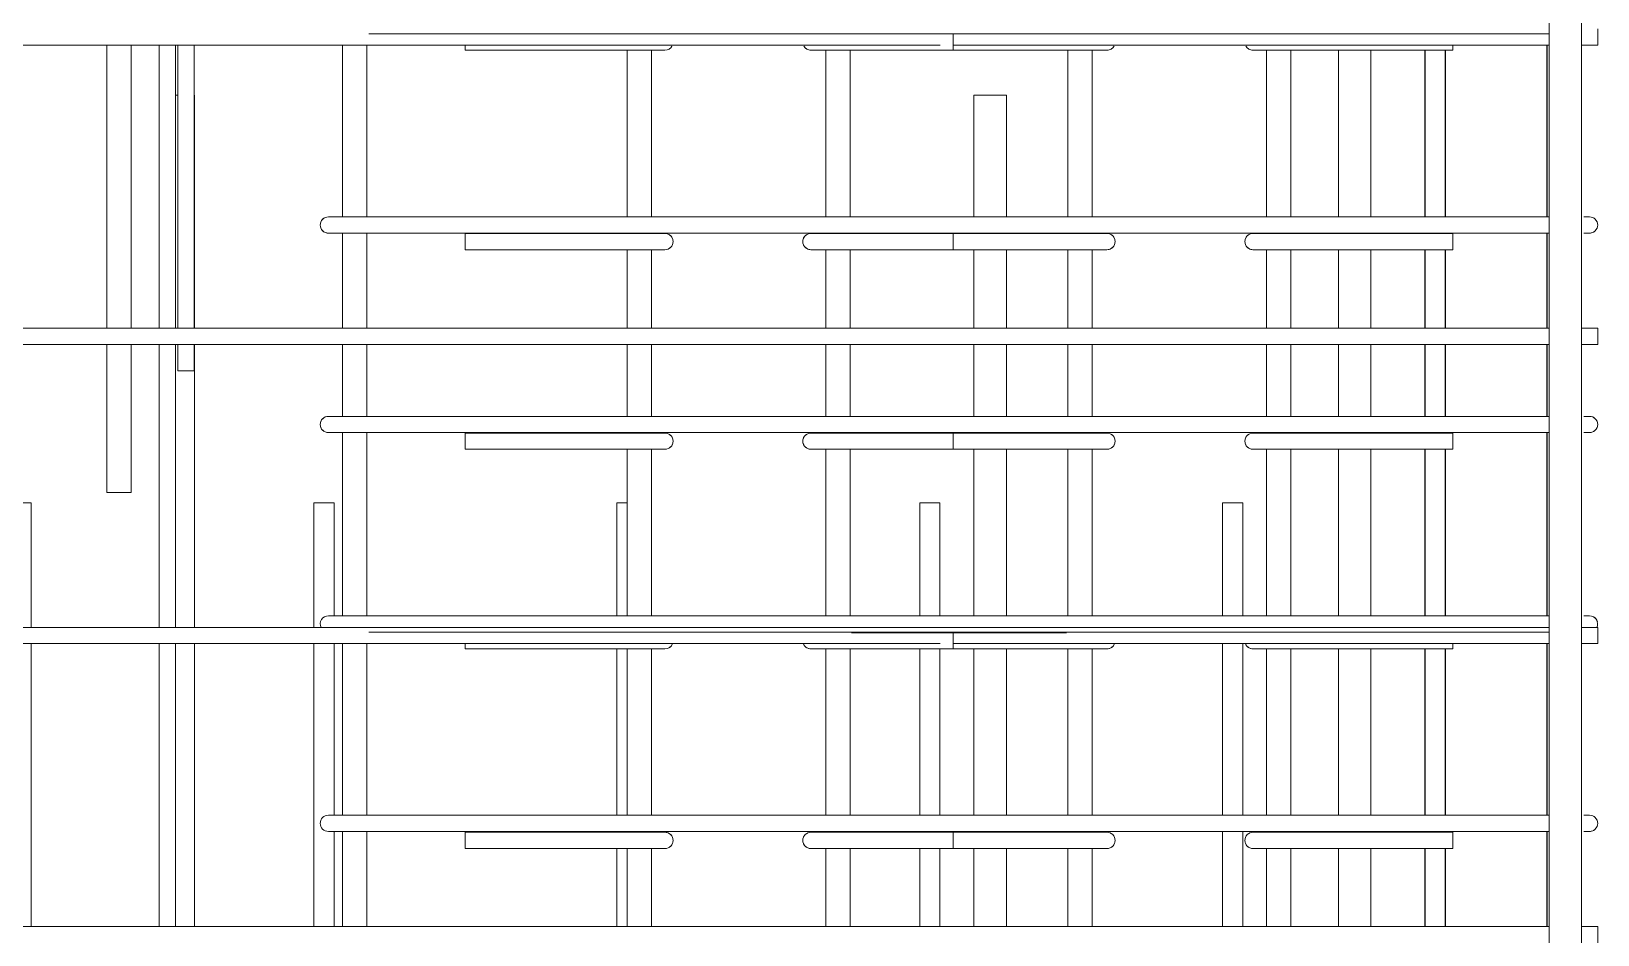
# Model space of a CAD drawing. Header units: millimetres. Extents: x -31655 to -5862, y 2843 to 78926.
# Drawn here: x -27253 to -26480, y 4832 to 5277 of the extents above; entities that cross this region are included whole.
import ezdxf

# ---------------------------------------------------------------- set-up
doc = ezdxf.new("R2010")
doc.units = ezdxf.units.MM
doc.layers.add('A-WALL', color=113, linetype='Continuous', lineweight=25)
doc.layers.add('S-RBAR', color=171, linetype='Continuous', lineweight=18)

msp = doc.modelspace()

# ---------------------------------------------------------------- linework, layer by layer
at = {"layer": 'A-WALL'}
for p, q in [((-26505.39395, 5270.3652), (-26505.39395, 5185.69168)), ((-26565.39395, 5185.69168), (-26565.39395, 5267.93966)), ((-26555.39395, 5185.69168), (-26555.39395, 5267.93966)), ((-26505.39395, 5177.69168), (-26505.39395, 5130.85245)), ((-26565.39395, 5130.85245), (-26565.39395, 5169.53017)), ((-26555.39395, 5130.85245), (-26555.39395, 5169.53017)), ((-26565.39395, 5087.36144), (-26565.39395, 5122.85245)), ((-26555.39395, 5087.36144), (-26555.39395, 5122.85245)), ((-26505.39395, 5122.85245), (-26505.39395, 5087.36144)), ((-26505.39395, 5079.36144), (-26505.39395, 4989.0312)), ((-26565.39395, 4989.0312), (-26565.39395, 5071.12069)), ((-26555.39395, 4989.0312), (-26555.39395, 5071.12069)), ((-26505.39395, 4975.3397), (-26505.39395, 4890.70097)), ((-26565.39395, 4890.70097), (-26565.39395, 4972.71121)), ((-26555.39395, 4890.70097), (-26555.39395, 4972.71121)), ((-26505.39395, 4882.70097), (-26505.39395, 4835.82695)), ((-26565.39395, 4835.82695), (-26565.39395, 4874.30172)), ((-26555.39395, 4835.82695), (-26555.39395, 4874.30172))]:
    msp.add_line(p, q, dxfattribs=at)
at = {"layer": 'S-RBAR'}
for p, q in [((-26504.39395, 4696.9502), (-26504.39395, 5460.17917)), ((-26488.39395, 4696.9502), (-26488.39395, 5460.17917)), ((-26480.39395, 5270.3652), (-26480.39395, 5278.3652)), ((-30096.10968, 5270.3652), (-26804.67822, 5270.3652)), ((-27215.71501, 5130.85245), (-27215.71501, 5270.3652)), ((-27203.71501, 5130.85245), (-27203.71501, 5270.3652)), ((-27189.84916, 5130.85245), (-27189.84916, 5270.3652)), ((-27181.84916, 5130.85245), (-27181.84916, 5270.3652)), ((-27180.55782, 5130.85245), (-27180.55782, 5270.3652)), ((-27172.55782, 5130.85245), (-27172.55782, 5270.3652)), ((-27099.46501, 5185.69168), (-27099.46501, 5270.3652)), ((-27087.46501, 5185.69168), (-27087.46501, 5270.3652)), ((-27086.39395, 5276.02192), (-26504.39395, 5276.02192)), ((-27038.8828, 5267.93966), (-27038.8828, 5270.3652)), ((-26848.42868, 5275.93966), (-26804.67822, 5275.93966)), ((-26804.67822, 5275.93966), (-26798.18937, 5275.93966)), ((-26798.18937, 5275.93966), (-26742.39395, 5275.93966)), ((-26798.18937, 5267.93966), (-26798.18937, 5275.93966)), ((-26798.18937, 5270.3652), (-26504.39395, 5270.3652)), ((-26551.90509, 5270.3652), (-26551.90509, 5267.93966)), ((-26488.39395, 5270.3652), (-26480.39395, 5270.3652)), ((-27038.8828, 5267.93966), (-27014.67822, 5267.93966)), ((-26974.53608, 5267.93966), (-27014.67822, 5267.93966)), ((-26974.53608, 5267.93966), (-26940.39395, 5267.93966)), ((-26958.98659, 5185.69168), (-26958.98659, 5267.93966)), ((-26946.98659, 5185.69168), (-26946.98659, 5267.93966)), ((-26848.42868, 5267.93966), (-26868.42868, 5267.93966)), ((-26861.00816, 5185.69168), (-26861.00816, 5267.93966)), ((-26849.00816, 5185.69168), (-26849.00816, 5267.93966)), ((-26848.42868, 5267.93966), (-26804.67822, 5267.93966)), ((-26804.67822, 5267.93966), (-26798.18937, 5267.93966)), ((-26798.18937, 5267.93966), (-26742.39395, 5267.93966)), ((-26722.39395, 5267.93966), (-26742.39395, 5267.93966)), ((-26741.77973, 5185.69168), (-26741.77973, 5267.93966)), ((-26729.77973, 5185.69168), (-26729.77973, 5267.93966)), ((-26616.25181, 5267.93966), (-26650.39395, 5267.93966)), ((-26643.80131, 5185.69168), (-26643.80131, 5267.93966)), ((-26631.80131, 5185.69168), (-26631.80131, 5267.93966)), ((-26616.25181, 5267.93966), (-26576.10968, 5267.93966)), ((-26608.26496, 5267.93966), (-26608.26496, 5185.69168)), ((-26608.26496, 5267.93966), (-26608.26496, 5185.69168)), ((-26592.26496, 5267.93966), (-26592.26496, 5185.69168)), ((-26592.26496, 5267.93966), (-26592.26496, 5185.69168)), ((-26551.90509, 5267.93966), (-26576.10968, 5267.93966)), ((-27180.55782, 5245.75), (-27181.84916, 5245.75)), ((-27172.39395, 5130.85245), (-27172.39395, 5245.75)), ((-26772.00099, 5245.75), (-26788.00099, 5245.75)), ((-26788.00099, 5185.69168), (-26788.00099, 5245.75)), ((-26772.00099, 5185.69168), (-26772.00099, 5245.75)), ((-27086.39395, 5185.69168), (-27106.39395, 5185.69168)), ((-27086.39395, 5185.69168), (-27106.39395, 5185.69168)), ((-27086.39395, 5185.69168), (-26504.39395, 5185.69168)), ((-26484.39395, 5185.69168), (-26487.20188, 5185.69168)), ((-27100.53608, 5177.69168), (-27106.39395, 5177.69168)), ((-27100.53608, 5177.69168), (-27106.39395, 5177.69168)), ((-27086.39395, 5177.69168), (-27100.53608, 5177.69168)), ((-27099.46501, 5130.85245), (-27099.46501, 5177.69168)), ((-27087.46501, 5130.85245), (-27087.46501, 5177.69168)), ((-27086.39395, 5177.69168), (-26504.39395, 5177.69168)), ((-27038.8828, 5177.53017), (-27014.67822, 5177.53017)), ((-27038.8828, 5169.53017), (-27038.8828, 5177.53017)), ((-26974.53608, 5177.53017), (-27014.67822, 5177.53017)), ((-26974.53608, 5177.53017), (-26940.39395, 5177.53017)), ((-26848.42868, 5177.53017), (-26868.42868, 5177.53017)), ((-26848.42868, 5177.53017), (-26804.67822, 5177.53017)), ((-26804.67822, 5177.53017), (-26798.18937, 5177.53017)), ((-26798.18937, 5177.53017), (-26742.39395, 5177.53017)), ((-26798.18937, 5169.53017), (-26798.18937, 5177.53017)), ((-26722.39395, 5177.53017), (-26742.39395, 5177.53017)), ((-26616.25181, 5177.53017), (-26650.39395, 5177.53017)), ((-26616.25181, 5177.53017), (-26576.10968, 5177.53017)), ((-26551.90509, 5177.53017), (-26576.10968, 5177.53017)), ((-26551.90509, 5177.53017), (-26551.90509, 5169.53017)), ((-26484.39395, 5177.69168), (-26487.20188, 5177.69168)), ((-27038.8828, 5169.53017), (-27014.67822, 5169.53017)), ((-26974.53608, 5169.53017), (-27014.67822, 5169.53017)), ((-26974.53608, 5169.53017), (-26940.39395, 5169.53017)), ((-26958.98659, 5130.85245), (-26958.98659, 5169.53017)), ((-26946.98659, 5130.85245), (-26946.98659, 5169.53017)), ((-26848.42868, 5169.53017), (-26868.42868, 5169.53017)), ((-26861.00816, 5130.85245), (-26861.00816, 5169.53017)), ((-26849.00816, 5130.85245), (-26849.00816, 5169.53017)), ((-26848.42868, 5169.53017), (-26804.67822, 5169.53017)), ((-26804.67822, 5169.53017), (-26798.18937, 5169.53017)), ((-26798.18937, 5169.53017), (-26742.39395, 5169.53017)), ((-26788.00099, 5130.85245), (-26788.00099, 5169.53017)), ((-26772.00099, 5130.85245), (-26772.00099, 5169.53017)), ((-26722.39395, 5169.53017), (-26742.39395, 5169.53017)), ((-26741.77973, 5130.85245), (-26741.77973, 5169.53017)), ((-26729.77973, 5130.85245), (-26729.77973, 5169.53017)), ((-26616.25181, 5169.53017), (-26650.39395, 5169.53017)), ((-26643.80131, 5130.85245), (-26643.80131, 5169.53017)), ((-26631.80131, 5130.85245), (-26631.80131, 5169.53017)), ((-26616.25181, 5169.53017), (-26576.10968, 5169.53017)), ((-26608.26496, 5169.53017), (-26608.26496, 5130.85245)), ((-26608.26496, 5169.53017), (-26608.26496, 5130.85245)), ((-26592.26496, 5169.53017), (-26592.26496, 5130.85245)), ((-26592.26496, 5169.53017), (-26592.26496, 5130.85245)), ((-26551.90509, 5169.53017), (-26576.10968, 5169.53017)), ((-30396.39395, 5130.85245), (-26504.39395, 5130.85245)), ((-26488.39395, 5130.85245), (-26480.39395, 5130.85245)), ((-26480.39395, 5122.85245), (-26480.39395, 5130.85245)), ((-30396.39395, 5122.85245), (-26504.39395, 5122.85245)), ((-27215.71501, 5049.75), (-27215.71501, 5122.85245)), ((-27203.71501, 5049.75), (-27203.71501, 5122.85245)), ((-27189.84916, 4983.3397), (-27189.84916, 5122.85245)), ((-27181.84916, 4983.3397), (-27181.84916, 5122.85245)), ((-27180.55782, 5109.75), (-27180.55782, 5122.85245)), ((-27172.55782, 5109.75), (-27172.55782, 5122.85245)), ((-27172.39395, 4983.3397), (-27172.39395, 5122.85245)), ((-27099.46501, 5087.36144), (-27099.46501, 5122.85245)), ((-27087.46501, 5087.36144), (-27087.46501, 5122.85245)), ((-26958.98659, 5087.36144), (-26958.98659, 5122.85245)), ((-26946.98659, 5087.36144), (-26946.98659, 5122.85245)), ((-26861.00816, 5087.36144), (-26861.00816, 5122.85245)), ((-26849.00816, 5087.36144), (-26849.00816, 5122.85245)), ((-26788.00099, 5087.36144), (-26788.00099, 5122.85245)), ((-26772.00099, 5087.36144), (-26772.00099, 5122.85245)), ((-26741.77973, 5087.36144), (-26741.77973, 5122.85245)), ((-26729.77973, 5087.36144), (-26729.77973, 5122.85245)), ((-26643.80131, 5087.36144), (-26643.80131, 5122.85245)), ((-26631.80131, 5087.36144), (-26631.80131, 5122.85245)), ((-26608.26496, 5122.85245), (-26608.26496, 5087.36144)), ((-26608.26496, 5122.85245), (-26608.26496, 5087.36144)), ((-26592.26496, 5122.85245), (-26592.26496, 5087.36144)), ((-26592.26496, 5122.85245), (-26592.26496, 5087.36144)), ((-26488.39395, 5122.85245), (-26480.39395, 5122.85245)), ((-27172.55782, 5109.75), (-27180.55782, 5109.75)), ((-27086.39395, 5087.36144), (-27106.39395, 5087.36144)), ((-27086.39395, 5087.36144), (-27106.39395, 5087.36144)), ((-27086.39395, 5087.36144), (-26504.39395, 5087.36144)), ((-26484.39395, 5087.36144), (-26487.20188, 5087.36144)), ((-27100.53608, 5079.36144), (-27106.39395, 5079.36144)), ((-27100.53608, 5079.36144), (-27106.39395, 5079.36144)), ((-27086.39395, 5079.36144), (-27100.53608, 5079.36144)), ((-27099.46501, 4989.0312), (-27099.46501, 5079.36144)), ((-27087.46501, 4989.0312), (-27087.46501, 5079.36144)), ((-27086.39395, 5079.36144), (-26504.39395, 5079.36144)), ((-27038.8828, 5079.12069), (-27014.67822, 5079.12069)), ((-27038.8828, 5071.12069), (-27038.8828, 5079.12069)), ((-26974.53608, 5079.12069), (-27014.67822, 5079.12069)), ((-26974.53608, 5079.12069), (-26940.39395, 5079.12069)), ((-26848.42868, 5079.12069), (-26868.42868, 5079.12069)), ((-26848.42868, 5079.12069), (-26804.67822, 5079.12069)), ((-26804.67822, 5079.12069), (-26798.18937, 5079.12069)), ((-26798.18937, 5079.12069), (-26742.39395, 5079.12069)), ((-26798.18937, 5071.12069), (-26798.18937, 5079.12069)), ((-26722.39395, 5079.12069), (-26742.39395, 5079.12069)), ((-26616.25181, 5079.12069), (-26650.39395, 5079.12069)), ((-26616.25181, 5079.12069), (-26576.10968, 5079.12069)), ((-26551.90509, 5079.12069), (-26576.10968, 5079.12069)), ((-26551.90509, 5079.12069), (-26551.90509, 5071.12069)), ((-26484.39395, 5079.36144), (-26487.20188, 5079.36144)), ((-27038.8828, 5071.12069), (-27014.67822, 5071.12069)), ((-26974.53608, 5071.12069), (-27014.67822, 5071.12069)), ((-26974.53608, 5071.12069), (-26940.39395, 5071.12069)), ((-26958.98659, 4989.0312), (-26958.98659, 5071.12069)), ((-26946.98659, 4989.0312), (-26946.98659, 5071.12069)), ((-26848.42868, 5071.12069), (-26868.42868, 5071.12069)), ((-26861.00816, 4989.0312), (-26861.00816, 5071.12069)), ((-26849.00816, 4989.0312), (-26849.00816, 5071.12069)), ((-26848.42868, 5071.12069), (-26804.67822, 5071.12069)), ((-26804.67822, 5071.12069), (-26798.18937, 5071.12069)), ((-26798.18937, 5071.12069), (-26742.39395, 5071.12069)), ((-26788.00099, 4989.0312), (-26788.00099, 5071.12069)), ((-26772.00099, 4989.0312), (-26772.00099, 5071.12069)), ((-26722.39395, 5071.12069), (-26742.39395, 5071.12069)), ((-26741.77973, 4989.0312), (-26741.77973, 5071.12069)), ((-26729.77973, 4989.0312), (-26729.77973, 5071.12069)), ((-26616.25181, 5071.12069), (-26650.39395, 5071.12069)), ((-26643.80131, 4989.0312), (-26643.80131, 5071.12069)), ((-26631.80131, 4989.0312), (-26631.80131, 5071.12069)), ((-26616.25181, 5071.12069), (-26576.10968, 5071.12069)), ((-26608.26496, 5071.12069), (-26608.26496, 4989.0312)), ((-26608.26496, 5071.12069), (-26608.26496, 4989.0312)), ((-26592.26496, 5071.12069), (-26592.26496, 4989.0312)), ((-26592.26496, 5071.12069), (-26592.26496, 4989.0312)), ((-26551.90509, 5071.12069), (-26576.10968, 5071.12069)), ((-27262.89395, 5044.75), (-27252.89395, 5044.75)), ((-27252.89395, 5044.75), (-27252.89395, 4983.3397)), ((-27203.71501, 5049.75), (-27215.71501, 5049.75)), ((-27113.51895, 5044.75), (-27113.51895, 4983.3397)), ((-27113.51895, 5044.75), (-27103.51895, 5044.75)), ((-27103.51895, 5044.75), (-27103.51895, 4989.0312)), ((-26964.14395, 5044.75), (-26964.14395, 4989.0312)), ((-26964.14395, 5044.75), (-26958.98659, 5044.75)), ((-26814.76895, 5044.75), (-26814.76895, 4989.0312)), ((-26814.76895, 5044.75), (-26804.76895, 5044.75)), ((-26804.76895, 5044.75), (-26804.76895, 4989.0312)), ((-26665.39395, 5044.75), (-26665.39395, 4989.0312)), ((-26665.39395, 5044.75), (-26655.39395, 5044.75)), ((-26655.39395, 5044.75), (-26655.39395, 4989.0312)), ((-30396.39395, 4983.3397), (-26504.39395, 4983.3397)), ((-27086.39395, 4989.0312), (-27106.39395, 4989.0312)), ((-27086.39395, 4989.0312), (-27106.39395, 4989.0312)), ((-27086.39395, 4989.0312), (-26504.39395, 4989.0312)), ((-26488.39395, 4983.3397), (-26480.39395, 4983.3397)), ((-26484.39395, 4989.0312), (-26487.20188, 4989.0312)), ((-26480.39395, 4975.3397), (-26480.39395, 4983.3397)), ((-30096.10968, 4975.3397), (-26804.67822, 4975.3397)), ((-27252.89395, 4975.3397), (-27252.89395, 4835.82695)), ((-27189.84916, 4835.82695), (-27189.84916, 4975.3397)), ((-27181.84916, 4835.82695), (-27181.84916, 4975.3397)), ((-27172.39395, 4835.82695), (-27172.39395, 4975.3397)), ((-27113.51895, 4975.3397), (-27113.51895, 4835.82695)), ((-27103.51895, 4975.3397), (-27103.51895, 4890.70097)), ((-27099.46501, 4890.70097), (-27099.46501, 4975.3397)), ((-27087.46501, 4890.70097), (-27087.46501, 4975.3397)), ((-27086.39395, 4981.0312), (-26504.39395, 4981.0312)), ((-27038.8828, 4972.71121), (-27038.8828, 4975.3397)), ((-26848.42868, 4980.71121), (-26804.67822, 4980.71121)), ((-26804.67822, 4980.71121), (-26798.18937, 4980.71121)), ((-26798.18937, 4980.71121), (-26742.39395, 4980.71121)), ((-26798.18937, 4972.71121), (-26798.18937, 4980.71121)), ((-26798.18937, 4975.3397), (-26504.39395, 4975.3397)), ((-26665.39395, 4975.3397), (-26665.39395, 4890.70097)), ((-26655.39395, 4975.3397), (-26655.39395, 4890.70097)), ((-26551.90509, 4975.3397), (-26551.90509, 4972.71121)), ((-26488.39395, 4975.3397), (-26480.39395, 4975.3397)), ((-27038.8828, 4972.71121), (-27014.67822, 4972.71121)), ((-26974.53608, 4972.71121), (-27014.67822, 4972.71121)), ((-26974.53608, 4972.71121), (-26940.39395, 4972.71121)), ((-26964.14395, 4972.71121), (-26964.14395, 4890.70097)), ((-26958.98659, 4890.70097), (-26958.98659, 4972.71121)), ((-26946.98659, 4890.70097), (-26946.98659, 4972.71121)), ((-26848.42868, 4972.71121), (-26868.42868, 4972.71121)), ((-26861.00816, 4890.70097), (-26861.00816, 4972.71121)), ((-26849.00816, 4890.70097), (-26849.00816, 4972.71121)), ((-26848.42868, 4972.71121), (-26804.67822, 4972.71121)), ((-26814.76895, 4972.71121), (-26814.76895, 4890.70097)), ((-26804.76895, 4972.71121), (-26804.76895, 4890.70097)), ((-26804.67822, 4972.71121), (-26798.18937, 4972.71121)), ((-26798.18937, 4972.71121), (-26742.39395, 4972.71121)), ((-26788.00099, 4890.70097), (-26788.00099, 4972.71121)), ((-26772.00099, 4890.70097), (-26772.00099, 4972.71121)), ((-26722.39395, 4972.71121), (-26742.39395, 4972.71121)), ((-26741.77973, 4890.70097), (-26741.77973, 4972.71121)), ((-26729.77973, 4890.70097), (-26729.77973, 4972.71121)), ((-26616.25181, 4972.71121), (-26650.39395, 4972.71121)), ((-26643.80131, 4890.70097), (-26643.80131, 4972.71121)), ((-26631.80131, 4890.70097), (-26631.80131, 4972.71121)), ((-26616.25181, 4972.71121), (-26576.10968, 4972.71121)), ((-26608.26496, 4972.71121), (-26608.26496, 4890.70097)), ((-26608.26496, 4972.71121), (-26608.26496, 4890.70097)), ((-26592.26496, 4972.71121), (-26592.26496, 4890.70097)), ((-26592.26496, 4972.71121), (-26592.26496, 4890.70097)), ((-26551.90509, 4972.71121), (-26576.10968, 4972.71121)), ((-27086.39395, 4890.70097), (-27106.39395, 4890.70097)), ((-27086.39395, 4890.70097), (-27106.39395, 4890.70097)), ((-27086.39395, 4890.70097), (-26504.39395, 4890.70097)), ((-26484.39395, 4890.70097), (-26487.20188, 4890.70097)), ((-27100.53608, 4882.70097), (-27106.39395, 4882.70097)), ((-27100.53608, 4882.70097), (-27106.39395, 4882.70097)), ((-27103.51895, 4882.70097), (-27103.51895, 4835.82695)), ((-27086.39395, 4882.70097), (-27100.53608, 4882.70097)), ((-27099.46501, 4835.82695), (-27099.46501, 4882.70097)), ((-27087.46501, 4835.82695), (-27087.46501, 4882.70097)), ((-27086.39395, 4882.70097), (-26504.39395, 4882.70097)), ((-27038.8828, 4882.30172), (-27014.67822, 4882.30172)), ((-27038.8828, 4874.30172), (-27038.8828, 4882.30172)), ((-26974.53608, 4882.30172), (-27014.67822, 4882.30172)), ((-26974.53608, 4882.30172), (-26940.39395, 4882.30172)), ((-26848.42868, 4882.30172), (-26868.42868, 4882.30172)), ((-26848.42868, 4882.30172), (-26804.67822, 4882.30172)), ((-26804.67822, 4882.30172), (-26798.18937, 4882.30172)), ((-26798.18937, 4882.30172), (-26742.39395, 4882.30172)), ((-26798.18937, 4874.30172), (-26798.18937, 4882.30172)), ((-26722.39395, 4882.30172), (-26742.39395, 4882.30172)), ((-26665.39395, 4882.70097), (-26665.39395, 4835.82695)), ((-26655.39395, 4882.70097), (-26655.39395, 4835.82695)), ((-26616.25181, 4882.30172), (-26650.39395, 4882.30172)), ((-26616.25181, 4882.30172), (-26576.10968, 4882.30172)), ((-26551.90509, 4882.30172), (-26576.10968, 4882.30172)), ((-26551.90509, 4882.30172), (-26551.90509, 4874.30172)), ((-26484.39395, 4882.70097), (-26487.20188, 4882.70097)), ((-27038.8828, 4874.30172), (-27014.67822, 4874.30172)), ((-26974.53608, 4874.30172), (-27014.67822, 4874.30172)), ((-26974.53608, 4874.30172), (-26940.39395, 4874.30172)), ((-26964.14395, 4874.30172), (-26964.14395, 4835.82695)), ((-26958.98659, 4835.82695), (-26958.98659, 4874.30172)), ((-26946.98659, 4835.82695), (-26946.98659, 4874.30172)), ((-26848.42868, 4874.30172), (-26868.42868, 4874.30172)), ((-26861.00816, 4835.82695), (-26861.00816, 4874.30172)), ((-26849.00816, 4835.82695), (-26849.00816, 4874.30172)), ((-26848.42868, 4874.30172), (-26804.67822, 4874.30172)), ((-26814.76895, 4874.30172), (-26814.76895, 4835.82695)), ((-26804.76895, 4874.30172), (-26804.76895, 4835.82695)), ((-26804.67822, 4874.30172), (-26798.18937, 4874.30172)), ((-26798.18937, 4874.30172), (-26742.39395, 4874.30172)), ((-26788.00099, 4835.82695), (-26788.00099, 4874.30172)), ((-26772.00099, 4835.82695), (-26772.00099, 4874.30172)), ((-26722.39395, 4874.30172), (-26742.39395, 4874.30172)), ((-26741.77973, 4835.82695), (-26741.77973, 4874.30172)), ((-26729.77973, 4835.82695), (-26729.77973, 4874.30172)), ((-26616.25181, 4874.30172), (-26650.39395, 4874.30172)), ((-26643.80131, 4835.82695), (-26643.80131, 4874.30172)), ((-26631.80131, 4835.82695), (-26631.80131, 4874.30172)), ((-26616.25181, 4874.30172), (-26576.10968, 4874.30172)), ((-26608.26496, 4874.30172), (-26608.26496, 4835.82695)), ((-26608.26496, 4874.30172), (-26608.26496, 4835.82695)), ((-26592.26496, 4874.30172), (-26592.26496, 4835.82695)), ((-26592.26496, 4874.30172), (-26592.26496, 4835.82695)), ((-26551.90509, 4874.30172), (-26576.10968, 4874.30172)), ((-30396.39395, 4835.82695), (-26504.39395, 4835.82695)), ((-26488.39395, 4835.82695), (-26480.39395, 4835.82695)), ((-26480.39395, 4827.82695), (-26480.39395, 4835.82695))]:
    msp.add_line(p, q, dxfattribs=at)
for centre, start, end in [((-26940.39395, 5271.93966), 270, 330), ((-26940.39395, 5271.93966), 300, 330), ((-26868.42868, 5271.93966), 210, 240), ((-26868.42868, 5271.93966), 210, 270), ((-26868.39395, 5271.93966), 210, 240), ((-26722.39395, 5271.93966), 270, 330), ((-26722.39395, 5271.93966), 300, 330), ((-26650.39395, 5271.93966), 210, 240), ((-26650.39395, 5271.93966), 210, 270), ((-26868.42868, 5271.93966), 255, 270), ((-26868.39395, 5271.93966), 255, 270), ((-26722.39395, 5271.93966), 270, 285), ((-26650.39395, 5271.93966), 255, 270), ((-27106.39395, 5181.69168), 90, 270), ((-27106.39395, 5181.69168), 90, 270), ((-27106.39395, 5181.69168), 120, 165), ((-26484.39395, 5181.69168), 270, 90), ((-26484.39395, 5181.69168), 15, 60), ((-27106.39395, 5181.69168), 195, 240), ((-27106.39395, 5181.69168), 255, 270), ((-26940.39395, 5173.53017), 75, 90), ((-26940.39395, 5173.53017), 270, 90), ((-26940.39395, 5173.53017), 15, 60), ((-26868.42868, 5173.53017), 90, 270), ((-26868.42868, 5173.53017), 120, 165), ((-26868.39395, 5173.53017), 120, 165), ((-26722.39395, 5173.53017), 270, 90), ((-26722.39395, 5173.53017), 15, 60), ((-26650.39395, 5173.53017), 90, 270), ((-26650.39395, 5173.53017), 120, 165), ((-26484.39395, 5181.69168), 270, 285), ((-26484.39395, 5181.69168), 300, 345), ((-26940.39395, 5173.53017), 300, 345), ((-26868.42868, 5173.53017), 195, 240), ((-26868.39395, 5173.53017), 195, 240), ((-26868.42868, 5173.53017), 255, 270), ((-26868.39395, 5173.53017), 255, 270), ((-26722.39395, 5173.53017), 270, 285), ((-26722.39395, 5173.53017), 300, 345), ((-26650.39395, 5173.53017), 195, 240), ((-26650.39395, 5173.53017), 255, 270), ((-27106.39395, 5083.36144), 90, 270), ((-27106.39395, 5083.36144), 90, 270), ((-27106.39395, 5083.36144), 120, 165), ((-26484.39395, 5083.36144), 270, 90), ((-26484.39395, 5083.36144), 15, 60), ((-27106.39395, 5083.36144), 195, 240), ((-27106.39395, 5083.36144), 255, 270), ((-26940.39395, 5075.12069), 75, 90), ((-26940.39395, 5075.12069), 270, 90), ((-26940.39395, 5075.12069), 15, 60), ((-26868.42868, 5075.12069), 90, 270), ((-26868.42868, 5075.12069), 120, 165), ((-26868.39395, 5075.12069), 120, 165), ((-26722.39395, 5075.12069), 270, 90), ((-26722.39395, 5075.12069), 15, 60), ((-26650.39395, 5075.12069), 90, 270), ((-26650.39395, 5075.12069), 120, 165), ((-26484.39395, 5083.36144), 270, 285), ((-26484.39395, 5083.36144), 300, 345), ((-26940.39395, 5075.12069), 300, 345), ((-26868.42868, 5075.12069), 195, 240), ((-26868.39395, 5075.12069), 195, 240), ((-26868.42868, 5075.12069), 255, 270), ((-26868.39395, 5075.12069), 255, 270), ((-26722.39395, 5075.12069), 270, 285), ((-26722.39395, 5075.12069), 300, 345), ((-26650.39395, 5075.12069), 195, 240), ((-26650.39395, 5075.12069), 255, 270), ((-27106.39395, 4985.0312), 90, 205.20337318), ((-27106.39395, 4985.0312), 90, 205.20337318), ((-26484.39395, 4985.0312), 334.79662682, 90), ((-26484.39395, 4985.0312), 15, 60), ((-26484.39395, 4985.0312), 334.79662682, 345), ((-26940.39395, 4976.71121), 270, 339.7721005), ((-26940.39395, 4976.71121), 300, 339.7721005), ((-26868.42868, 4976.71121), 200.2278995, 240), ((-26868.42868, 4976.71121), 200.2278995, 270), ((-26868.39395, 4976.71121), 200.2278995, 240), ((-26722.39395, 4976.71121), 270, 339.7721005), ((-26722.39395, 4976.71121), 300, 339.7721005), ((-26650.39395, 4976.71121), 200.2278995, 240), ((-26650.39395, 4976.71121), 200.2278995, 270), ((-26868.42868, 4976.71121), 255, 270), ((-26868.39395, 4976.71121), 255, 270), ((-26722.39395, 4976.71121), 270, 285), ((-26650.39395, 4976.71121), 255, 270), ((-27106.39395, 4886.70097), 90, 270), ((-27106.39395, 4886.70097), 90, 270), ((-26484.39395, 4886.70097), 270, 90), ((-26484.39395, 4886.70097), 15, 60), ((-26940.39395, 4878.30172), 75, 90), ((-26940.39395, 4878.30172), 270, 90), ((-26868.42868, 4878.30172), 90, 270), ((-26722.39395, 4878.30172), 270, 90), ((-26650.39395, 4878.30172), 90, 270), ((-26484.39395, 4886.70097), 270, 285), ((-26484.39395, 4886.70097), 300, 345), ((-26940.39395, 4878.30172), 15, 60), ((-26940.39395, 4878.30172), 300, 345), ((-26868.42868, 4878.30172), 120, 165), ((-26868.42868, 4878.30172), 195, 240), ((-26868.39395, 4878.30172), 120, 165), ((-26868.39395, 4878.30172), 195, 240), ((-26722.39395, 4878.30172), 15, 60), ((-26722.39395, 4878.30172), 300, 345), ((-26650.39395, 4878.30172), 120, 165), ((-26650.39395, 4878.30172), 195, 240), ((-26868.42868, 4878.30172), 255, 270), ((-26868.39395, 4878.30172), 255, 270), ((-26722.39395, 4878.30172), 270, 285), ((-26650.39395, 4878.30172), 255, 270)]:
    msp.add_arc(centre, 4, start, end, dxfattribs=at)

doc.saveas('drawing.dxf')
